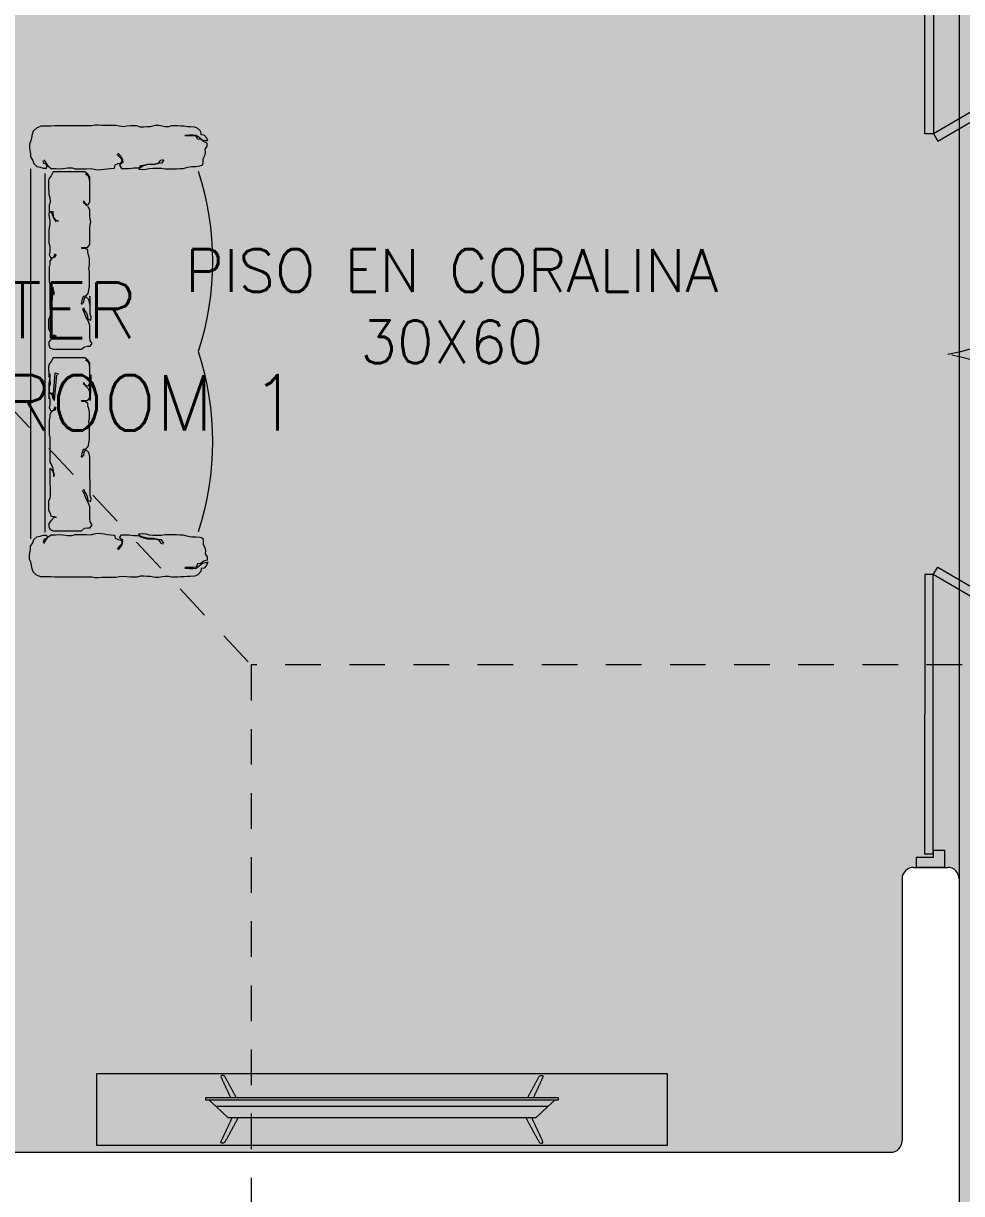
# Model space of a CAD drawing. Header units: metres. Extents: x 8 to 2416, y -346 to 476.
# Drawn here: x 226.279 to 229.571, y -179.358 to -175.251 of the extents above; entities that cross this region are included whole.
import ezdxf

# ---------------------------------------------------------------- set-up
doc = ezdxf.new("R2010")
doc.units = ezdxf.units.M
doc.linetypes.add('0', pattern=[0])
doc.linetypes.add('HIDDEN2', pattern=[0.1875, 0.125, -0.0625])
doc.layers.get('0').update_dxf_attribs({"color": 250, "linetype": '0', "lineweight": 20})
for name, color, linetype, lineweight in [('A-DOOR', 35, 'Continuous', 5), ('A-WALL', 250, 'Continuous', 20), ('baños', 140, 'Continuous', 0), ('MOBILIARIOS', 252, 'Continuous', 0), ('piso', 253, 'Continuous', 0), ('SE-3', 253, 'Continuous', 5), ('textos', 7, 'Continuous', 0)]:
    doc.layers.add(name, color=color, linetype=linetype, lineweight=lineweight)
doc.layers.add('Techos 1', color=7, linetype='HIDDEN2', lineweight=9, true_color=0x42391a)
doc.styles.get("Standard").update_dxf_attribs({"font": 'arial.ttf', "height": 0.1875})

# ---------------------------------------------------------------- blocks, each defined once
blk = doc.blocks.new('A$Ca3ef8f56')
at = {"layer": 'MOBILIARIOS'}
for p, q in [((0.003195403097095095, 0.1527033372694859), (0.003195403097322469, 1.451924246139242)), ((0.05319540309727699, 0.1693901862818166), (0.05319540309727699, 1.42835933106835))]:
    blk.add_line(p, q, dxfattribs=at)
for points in [[(0.6248771440950236, 1.532406710350187), (0.6212087240223241, 1.543400731105066), (0.6126485956714873, 1.554394632366893), (0.6016430946962714, 1.555616243334953), (0.6004202880052958, 1.56661014459678), (0.5906373529634834, 1.577604165351659), (0.5796318519882675, 1.582490370245068), (0.5637348834920317, 1.583711861720076), (0.5527291417594711, 1.583711861720076), (0.5417234000269104, 1.584933472688135), (0.5307178990516945, 1.584933472688135), (0.5197121573189065, 1.586154964163143), (0.49770091461113, 1.586154964163143), (0.4866954136359141, 1.583711861720076), (0.4756896719031261, 1.583711861720076), (0.4646841709279101, 1.584933472688135), (0.4536784291953495, 1.587376575138478), (0.4402270740808376, 1.587376575138478), (0.4231072988938536, 1.583711861720076), (0.4121015571612929, 1.583711861720076), (0.401096056186077, 1.582490370245068), (0.3888675077625408, 1.582490370245068), (0.3766389593390045, 1.586154964163143), (0.3534049099402523, 1.586154964163143), (0.3411766022740608, 1.584933472688135), (0.3301708605415001, 1.583711861720076), (0.3142738920452643, 1.584933472688135), (0.3032681503127037, 1.587376575138478), (0.2519085839941795, 1.587376575138478), (0.2409030830189636, 1.588598066613486), (0.2298973412864029, 1.588598066613486), (0.2176687928628667, 1.586154964163143), (0.08682414330627353, 1.586154964163143), (0.07459559488273726, 1.584933472688135), (0.03913299706067619, 1.584933472688135), (0.02445883525518866, 1.578825656826666), (0.01223052758922449, 1.567831755564839), (0.008561866759180248, 1.55683773480996), (0.00611625337745636, 1.544622222580074), (0.003670399238160371, 1.533628321318247), (1.979165688226203e-06, 1.522634300563368), (1.979165688226203e-06, 1.511640399301541), (0.001224785856436483, 1.500646378546662), (0.002447592547412114, 1.488430866316776), (0.002447592547412114, 1.477436965054949), (0.01100748014090414, 1.465221452825062), (0.01467614097094838, 1.454227432070184), (0.02568188270350902, 1.444455022283364), (0.03668738367872493, 1.442011919840297), (0.04769312541151294, 1.438347325914947), (0.05869862638672885, 1.438347325914947), (0.06114423976845274, 1.449341227176774), (0.05013873879323683, 1.454227432070184), (0.04769312541151294, 1.463999841857003)], [(0.4707984451396783, 1.46644294430007), (0.4622383167888415, 1.455449043038243), (0.4512328158136256, 1.454227432070184), (0.4341127998690695, 1.450562838144833), (0.4231072988938536, 1.450562838144833), (0.4108787504703173, 1.449341227176774), (0.3998732494951014, 1.445676633258699), (0.3876447010715651, 1.445676633258699), (0.3827532335507726, 1.434682612496545), (0.3949817819743089, 1.433461121021537), (0.4072103303978452, 1.434682612496545), (0.4194386380638093, 1.437125714946887), (0.4316671864873456, 1.438347325914947), (0.4634613642371619, 1.438347325914947), (0.4744668652123778, 1.43590422347188), (0.5160437372464344, 1.43590422347188), (0.5270492382216503, 1.437125714946887), (0.5380549799542109, 1.437125714946887), (0.555174755141195, 1.442011919840297), (0.5674033035647312, 1.444455022283364), (0.5845230787517153, 1.444455022283364), (0.5967516271752515, 1.445676633258699), (0.6077573689080396, 1.449341227176774), (0.6089801755987878, 1.460335247931653), (0.6089801755987878, 1.47132914919348), (0.6150944498105559, 1.482323169948359), (0.6175400631922798, 1.493317071210186), (0.6163172565015316, 1.504311091965064), (0.6224315307132997, 1.515304993226891), (0.6224315307132997, 1.52629901398177), (0.6114257889805117, 1.529963607899845), (0.6004202880052958, 1.538514526211657), (0.5894145462727352, 1.539736017686664), (0.5845230787517153, 1.550730038441543), (0.5735175777764994, 1.55195152991655), (0.544169254165979, 1.55195152991655)], [(0.544169254165979, 1.554394632366893), (0.5612890293529631, 1.555616243334953), (0.5722947710855237, 1.555616243334953), (0.5845230787517153, 1.554394632366893), (0.5955288204845033, 1.545843833548133), (0.6065345622170639, 1.537292915243597), (0.6175400631922798, 1.534849812793254), (0.6212087240223241, 1.534849812793254)], [(0.05013873879323683, 1.467664555268129), (0.05625301300500496, 1.45667053451325), (0.06359009390752135, 1.445676633258699), (0.07581864233105762, 1.437125714946887), (0.09049280413631777, 1.437125714946887), (0.1063897726325536, 1.43590422347188), (0.1173952736077695, 1.437125714946887), (0.13329248286135, 1.439568817389954), (0.1491894513573584, 1.439568817389954), (0.1601949523325743, 1.43590422347188), (0.1981034042941587, 1.43590422347188), (0.2152231794811428, 1.437125714946887), (0.2262286804563587, 1.434682612496545), (0.238457228879895, 1.432239510053478), (0.2506857773034312, 1.433461121021537), (0.2616912782786471, 1.434682612496545), (0.2726970200112078, 1.43590422347188), (0.2837025209864237, 1.437125714946887), (0.2971538761009356, 1.438347325914947), (0.2995997302400042, 1.449341227176774), (0.3106052312152201, 1.454227432070184), (0.3216109729480081, 1.45667053451325), (0.324056586329732, 1.467664555268129), (0.3142738920452643, 1.478658456529956), (0.306936811142748, 1.488430866316776)], [(0.3106052312152201, 1.490873968759843), (0.3203881662570325, 1.479880067505292), (0.3252793930204803, 1.468886046743137), (0.3265021997114559, 1.457892145488586), (0.31549669873624, 1.448119735701766), (0.3228337796387564, 1.437125714946887), (0.3497364898675528, 1.437125714946887), (0.3656334583637886, 1.439568817389954), (0.3778620067873248, 1.439568817389954), (0.3888675077625408, 1.44079042836529), (0.3998732494951014, 1.448119735701766), (0.4133246046093859, 1.451784329619841), (0.4402270740808376, 1.451784329619841), (0.4524556225043739, 1.455449043038243), (0.4597927034071176, 1.46644294430007), (0.4695753976913579, 1.468886046743137)], [(0.09463840531969936, 1.37715253886563), (0.08440164263237193, 1.37715253886563), (0.07587112743811986, 1.387378437219013), (0.06734061224386778, 1.397604216072068), (0.06734061224386778, 1.407830114425451), (0.0707528664731285, 1.418055893285782), (0.08098962916045593, 1.42316878271231), (0.1821729610828129, 1.42316878271231), (0.1924097237703677, 1.414647260498896), (0.2026462457003504, 1.412943003851979), (0.2128830083876778, 1.412943003851979), (0.2197075168459719, 1.402717224998923), (0.2128830083876778, 1.392491326645541), (0.2111770016517198, 1.38056117164524), (0.2111770016517198, 1.339657817225088), (0.2077647474226865, 1.329432038364757), (0.2026462457003504, 1.319206140011374), (0.197527984735359, 1.308980361158319), (0.1941157305060983, 1.298754582297988), (0.188997469541107, 1.288528683944605), (0.1855852153120736, 1.281711418378109)], [(0.08440164263237193, 1.233990917884512), (0.08440164263237193, 1.223765019531129), (0.08098962916045593, 1.213539240670798), (0.0707528664731285, 1.205017718457384), (0.0707528664731285, 1.257851227877836), (0.0724588732090865, 1.271485639517778), (0.0724588732090865, 1.298754582297988), (0.0707528664731285, 1.308980361158319), (0.06563460550813716, 1.319206140011374), (0.06563460550813716, 1.351587972225389), (0.0724588732090865, 1.361813870578771), (0.07416512070216186, 1.372039649431827), (0.08440164263237193, 1.373744025571796), (0.08952014435470801, 1.373744025571796)], [(0.188997469541107, 1.276598528951581), (0.1924097237703677, 1.286824427304964), (0.1992342322284344, 1.297050206158019), (0.2026462457003504, 1.307276104511402), (0.2043524931936531, 1.317501883371733), (0.2145892558809805, 1.320910516158619), (0.2162952626169385, 1.310684617805236), (0.2128830083876778, 1.300458838944905), (0.2128830083876778, 1.247625329524453), (0.2111770016517198, 1.237399550671398), (0.2111770016517198, 1.167522996824118), (0.2094707541586445, 1.157297098470735), (0.2060584999293837, 1.147071319610404), (0.195821977999401, 1.13854979739699), (0.190703476277065, 1.148775576257322), (0.188997469541107, 1.159001474610704), (0.1821729610828129, 1.165818740177201)], [(0.09293239858374136, 0.9902751674962929), (0.08781389686140528, 1.000501065849676), (0.07757737493142258, 1.003909698636562), (0.0707528664731285, 1.014135477489617), (0.0707528664731285, 1.024361256349948), (0.06904661897982578, 1.034587154703331), (0.06904661897982578, 1.085716287983814), (0.0707528664731285, 1.095942186337197), (0.0707528664731285, 1.182861784604029), (0.07757737493142258, 1.194791820104001), (0.08098962916045593, 1.205017718457384), (0.08269563589641393, 1.215243497317715), (0.08610789012544728, 1.227173652318015), (0.08610789012544728, 1.228878028457984)], [(0.1821729610828129, 1.164114364037232), (0.1855852153120736, 1.147071319610404), (0.188997469541107, 1.136845540757349), (0.1992342322284344, 1.13514116461738), (0.2060584999293837, 1.124915385757049), (0.2077647474226865, 1.114689487403666), (0.2094707541586445, 1.102759332410642), (0.2094707541586445, 1.049925942483242), (0.2077647474226865, 1.039700044129859), (0.2094707541586445, 1.029474265276804), (0.2094707541586445, 1.005613955276203), (0.2077647474226865, 0.9953880569228204), (0.2043524931936531, 0.9851622780697653), (0.2043524931936531, 0.9749364992094343), (0.1941157305060983, 0.9698234902898548), (0.1838789678187709, 0.9698234902898548), (0.1821729610828129, 0.9664148575029685), (0.2026462457003504, 0.9664148575029685), (0.2111770016517198, 0.9561890786426375), (0.2111770016517198, 0.8965384231560165), (0.2128830083876778, 0.8863125248026336), (0.2145892558809805, 0.8760867459423025), (0.2128830083876778, 0.9658608475874644), (0.2111770016517198, 0.9556350687344093), (0.2111770016517198, 0.9351833915206953), (0.2060584999293837, 0.9249574931673124), (0.195821977999401, 0.9147317143142573), (0.1872912220478042, 0.9079144487404847)], [(0.09463840531969936, 0.8760867459423025), (0.08610789012544728, 0.9658608475874644), (0.08098962916045593, 0.9556350687344093), (0.07928338166715321, 0.9454091703810263), (0.06904661897982578, 0.9402962809544988), (0.06734061224386778, 0.9505221793078817), (0.06904661897982578, 0.9607479581609368), (0.0707528664731285, 0.8726781131626922), (0.0707528664731285, 0.8829038920157473), (0.06904661897982578, 0.8965384231560165), (0.06734061224386778, 0.9084685781490407), (0.06734061224386778, 0.9493718130761408), (0.0707528664731285, 0.961301968076441), (0.0707528664731285, 0.981753645282879), (0.06904661897982578, 0.991979543636262), (0.07416512070216186, 1.002205322496593), (0.08440164263237193, 1.000501065849676), (0.08781389686140528, 0.9902751674962929), (0.08952014435470801, 0.9868665347166825)], [(0.2111770016517198, 0.8448551604669774), (0.2111770016517198, 0.8346293816066463), (0.2043524931936531, 0.8244034832532634), (0.1941157305060983, 0.8158819610471255), (0.08269563589641393, 0.8158819610471255), (0.07587112743811986, 0.8295163726870669), (0.06734061224386778, 0.8397422710404499), (0.06563460550813716, 0.8499680498935049), (0.06563460550813716, 0.8601939482468879), (0.06734061224386778, 0.8704197271072189), (0.06734061224386778, 0.8806456254606019), (0.0707528664731285, 0.890871404313657), (0.0724588732090865, 0.9079144487404847), (0.06904661897982578, 0.9181403470938676), (0.06904661897982578, 0.9385920243075816), (0.08098962916045593, 0.9402962809544988), (0.08269563589641393, 0.9590437015140196), (0.08952014435470801, 0.8692694803758059), (0.09975690704203544, 0.8709737370154471), (0.09805065954873271, 0.8743823698023334)], [(0.1872912220478042, 0.9028015593139571), (0.195821977999401, 0.9130274576673401), (0.2060584999293837, 0.9147317143142573), (0.2111770016517198, 0.9045058159608743), (0.2111770016517198, 0.851672426033474), (0.2094707541586445, 0.8414465276800911), (0.2060584999293837, 0.831220748827036), (0.195821977999401, 0.8244034832532634)], [(0.09463840531969936, 0.7399965342920041), (0.08440164263237193, 0.7399965342920041), (0.07587112743811986, 0.750222432645387), (0.06734061224386778, 0.7604482115057181), (0.06734061224386778, 0.770674109859101), (0.0707528664731285, 0.7808998887194321), (0.08098962916045593, 0.7860127781459596), (0.1821729610828129, 0.7860127781459596), (0.1924097237703677, 0.7774912559325458), (0.2026462457003504, 0.7757869992856286), (0.2128830083876778, 0.7757869992856286), (0.2197075168459719, 0.7655612204325735), (0.2128830083876778, 0.7553353220791905), (0.2111770016517198, 0.7434051670788904), (0.2111770016517198, 0.7025018126587383), (0.2077647474226865, 0.6922760337984073), (0.2026462457003504, 0.6820501354450244), (0.197527984735359, 0.6718243565919693), (0.1941157305060983, 0.6615985777316382), (0.188997469541107, 0.6513726793782553), (0.1855852153120736, 0.6445554138117586)], [(0.08440164263237193, 0.5968349133181619), (0.08440164263237193, 0.5866090149647789), (0.08098962916045593, 0.5763832361044479), (0.0707528664731285, 0.567861713891034), (0.0707528664731285, 0.6206952233114862), (0.0724588732090865, 0.6343296349514276), (0.0724588732090865, 0.6615985777316382), (0.0707528664731285, 0.6718243565919693), (0.06563460550813716, 0.6820501354450244), (0.06563460550813716, 0.7144319676590385), (0.0724588732090865, 0.7246578660124214), (0.07416512070216186, 0.7348836448654765), (0.08440164263237193, 0.7365880210054456), (0.08952014435470801, 0.7365880210054456)], [(0.09293239858374136, 0.4531191629284876), (0.08781389686140528, 0.4633450612818706), (0.07757737493142258, 0.4667536940687569), (0.0707528664731285, 0.4769794729290879), (0.0707528664731285, 0.487205251782143), (0.06904661897982578, 0.497431150135526), (0.06904661897982578, 0.548560283416009), (0.0707528664731285, 0.558786181769392), (0.0707528664731285, 0.6457057800362236), (0.07757737493142258, 0.6576358155434718), (0.08098962916045593, 0.567861713891034), (0.08269563589641393, 0.5780874927513651), (0.08610789012544728, 0.5900176477516652), (0.08610789012544728, 0.5917220238916343)], [(0.188997469541107, 0.6394425243852311), (0.1924097237703677, 0.649668422738614), (0.1992342322284344, 0.6598942015916691), (0.2026462457003504, 0.6701200999450521), (0.2043524931936531, 0.6803458788053831), (0.2145892558809805, 0.6837545115849935), (0.2162952626169385, 0.6735286132316105), (0.2128830083876778, 0.6633028343785554), (0.2128830083876778, 0.6104693249581032), (0.2111770016517198, 0.6002435461050482), (0.2111770016517198, 0.6303669922563131), (0.2094707541586445, 0.6201410939029302), (0.2060584999293837, 0.6099153150498751), (0.195821977999401, 0.6013937928364612), (0.190703476277065, 0.6116195716895163), (0.188997469541107, 0.6218454700428993), (0.1821729610828129, 0.6286627356166719)], [(0.1821729610828129, 0.6269583594694268), (0.1855852153120736, 0.6099153150498751), (0.188997469541107, 0.599689536189544), (0.1992342322284344, 0.5979851600495749), (0.2060584999293837, 0.5877593811892439), (0.2077647474226865, 0.5775334828358609), (0.2094707541586445, 0.5656033278428367), (0.2094707541586445, 0.5127699379154365), (0.2077647474226865, 0.5025440395620535), (0.2094707541586445, 0.4923182607089984), (0.2094707541586445, 0.4684579507156741), (0.2077647474226865, 0.4582320523622911), (0.2043524931936531, 0.4480062735019601), (0.2043524931936531, 0.437780494648905), (0.1941157305060983, 0.4326674857220496), (0.1838789678187709, 0.4326674857220496), (0.1821729610828129, 0.4292588529351633), (0.2026462457003504, 0.4292588529351633), (0.2111770016517198, 0.4190330740821082), (0.2111770016517198, 0.3593824185882113), (0.2128830083876778, 0.3491565202348283), (0.2145892558809805, 0.3389307413744973), (0.2128830083876778, 0.3287048430211144), (0.2111770016517198, 0.3184790641680593), (0.2111770016517198, 0.2980273869543453), (0.2060584999293837, 0.2878014886009623), (0.195821977999401, 0.2775757097479072), (0.1872912220478042, 0.2707584441741346)], [(0.09463840531969936, 0.3389307413744973), (0.08610789012544728, 0.3287048430211144), (0.08098962916045593, 0.3184790641680593), (0.07928338166715321, 0.3082531658146763), (0.06904661897982578, 0.3031402763808728), (0.06734061224386778, 0.3133661747415317), (0.06904661897982578, 0.3235919535945868), (0.0707528664731285, 0.335522108594887), (0.0707528664731285, 0.345747887447942), (0.06904661897982578, 0.3593824185882113), (0.06734061224386778, 0.3713125735885114), (0.06734061224386778, 0.4122158085083356), (0.0707528664731285, 0.4241459635086358), (0.0707528664731285, 0.4445976407150738), (0.06904661897982578, 0.4548235390684567), (0.07416512070216186, 0.4650493179287878), (0.08440164263237193, 0.4633450612818706), (0.08781389686140528, 0.4531191629284876), (0.08952014435470801, 0.4497105301488773)], [(0.2111770016517198, 0.1925851407140726), (0.2111770016517198, 0.1823593618537416), (0.2043524931936531, 0.1721334635003586), (0.1941157305060983, 0.1636119412869448), (0.08269563589641393, 0.1636119412869448), (0.07587112743811986, 0.1772463529341621), (0.06734061224386778, 0.1874722512875451), (0.06563460550813716, 0.1976980301406002), (0.06563460550813716, 0.2230379436805379), (0.06734061224386778, 0.2332637225408689), (0.06734061224386778, 0.2434896208942519), (0.0707528664731285, 0.2537153997473069), (0.0724588732090865, 0.2707584441741346), (0.06904661897982578, 0.2809843425275176), (0.06904661897982578, 0.3014360197412316), (0.08098962916045593, 0.3031402763808728), (0.08269563589641393, 0.3218876969476696), (0.08952014435470801, 0.3321134758080007), (0.09975690704203544, 0.3338177324549179), (0.09805065954873271, 0.3372263652345282)], [(0.1872912220478042, 0.2656455547476071), (0.195821977999401, 0.27587145310099), (0.2060584999293837, 0.2775757097479072), (0.2111770016517198, 0.2673498113945243), (0.2111770016517198, 0.1994024062805693), (0.2094707541586445, 0.1891765079271863), (0.2060584999293837, 0.1789507290741312), (0.195821977999401, 0.1721334635003586)], [(0.6248771440950236, 0.05619262828258798), (0.6212087240223241, 0.0451986075277091), (0.6126485956714873, 0.03420470626588212), (0.6016430946962714, 0.03298309529782273), (0.6004202880052958, 0.02198919403599575), (0.5906373529634834, 0.01099517328111688), (0.5796318519882675, 0.006108968387707137), (0.5637348834920317, 0.00488747691269964), (0.5527291417594711, 0.00488747691269964), (0.5417234000269104, 0.003665865944640245), (0.5307178990516945, 0.003665865944640245), (0.5197121573189065, 0.002444374469632749), (0.49770091461113, 0.002444374469632749), (0.4866954136359141, 0.00488747691269964), (0.4756896719031261, 0.00488747691269964), (0.4646841709279101, 0.003665865944640245), (0.4536784291953495, 0.001222763494297396), (0.4402270740808376, 0.001222763494297396), (0.4231072988938536, 0.00488747691269964), (0.4121015571612929, 0.00488747691269964), (0.401096056186077, 0.006108968387707137), (0.3888675077625408, 0.006108968387707137), (0.3766389593390045, 0.002444374469632749), (0.3534049099402523, 0.002444374469632749), (0.3411766022740608, 0.003665865944640245), (0.3301708605415001, 0.00488747691269964), (0.3142738920452643, 0.003665865944640245), (0.3032681503127037, 0.001222763494297396), (0.2519085839941795, 0.001222763494297396), (0.2409030830189636, 1.272019289899617e-06), (0.2298973412864029, 1.272019289899617e-06), (0.2176687928628667, 0.002444374469632749), (0.08682414330627353, 0.002444374469632749), (0.07459559488273726, 0.003665865944640245), (0.03913299706067619, 0.003665865944640245), (0.02445883525518866, 0.00977368180610938), (0.01223052758922449, 0.02076758306793636), (0.008561866759180248, 0.03176160382281523), (0.00611625337745636, 0.0439771160527016), (0.003670399238160371, 0.05497101731452858), (1.979165688226203e-06, 0.06596503806940746), (1.979165688226203e-06, 0.07695893933123443), (0.001224785856436483, 0.08795296008611331), (0.002447592547412114, 0.1001684723159997), (0.002447592547412114, 0.1111623735778267), (0.01100748014090414, 0.123377885807713), (0.01467614097094838, 0.1343719065625919), (0.02568188270350902, 0.1441443163494114), (0.03668738367872493, 0.1465874187924783), (0.04769312541151294, 0.1502520127178286), (0.05869862638672885, 0.1502520127178286), (0.06114423976845274, 0.1392581114560016), (0.05013873879323683, 0.1343719065625919), (0.04769312541151294, 0.1245994967757724)], [(0.05013873879323683, 0.1209347833646461), (0.05625301300500496, 0.131928804119525), (0.06359009390752135, 0.142922705374076), (0.07581864233105762, 0.151473623685888), (0.09049280413631777, 0.151473623685888), (0.1063897726325536, 0.1526951151608955), (0.1173952736077695, 0.151473623685888), (0.13329248286135, 0.1490305212428211), (0.1491894513573584, 0.1490305212428211), (0.1601949523325743, 0.1526951151608955), (0.1981034042941587, 0.1526951151608955), (0.2152231794811428, 0.151473623685888), (0.2262286804563587, 0.1539167261362309), (0.238457228879895, 0.1563598285792978), (0.2506857773034312, 0.1551382176112384), (0.2616912782786471, 0.1539167261362309), (0.2726970200112078, 0.1526951151608955), (0.2837025209864237, 0.151473623685888), (0.2971538761009356, 0.1502520127178286), (0.2995997302400042, 0.1392581114560016), (0.3106052312152201, 0.1343719065625919), (0.3216109729480081, 0.131928804119525), (0.324056586329732, 0.1209347833646461), (0.3142738920452643, 0.1099408821028192), (0.306936811142748, 0.1001684723159997)], [(0.3106052312152201, 0.09772536987293279), (0.3203881662570325, 0.1087192711274838), (0.3252793930204803, 0.1197132918896386), (0.3265021997114559, 0.1307071931441897), (0.31549669873624, 0.1404796029310091), (0.3228337796387564, 0.151473623685888), (0.3497364898675528, 0.151473623685888), (0.3656334583637886, 0.1490305212428211), (0.3778620067873248, 0.1490305212428211), (0.3888675077625408, 0.1478089102674858), (0.3998732494951014, 0.1404796029310091), (0.4133246046093859, 0.1368150090129348), (0.4402270740808376, 0.1368150090129348), (0.4524556225043739, 0.1331502955945325), (0.4597927034071176, 0.1221563943327055), (0.4695753976913579, 0.1197132918896386)], [(0.4707984451396783, 0.1221563943327055), (0.4622383167888415, 0.1331502955945325), (0.4512328158136256, 0.1343719065625919), (0.4341127998690695, 0.1380365004879422), (0.4231072988938536, 0.1380365004879422), (0.4108787504703173, 0.1392581114560016), (0.3998732494951014, 0.142922705374076), (0.3876447010715651, 0.142922705374076), (0.3827532335507726, 0.1539167261362309), (0.3949817819743089, 0.1551382176112384), (0.4072103303978452, 0.1539167261362309), (0.4194386380638093, 0.151473623685888), (0.4316671864873456, 0.1502520127178286), (0.4634613642371619, 0.1502520127178286), (0.4744668652123778, 0.1526951151608955), (0.5160437372464344, 0.1526951151608955), (0.5270492382216503, 0.151473623685888), (0.5380549799542109, 0.151473623685888), (0.555174755141195, 0.1465874187924783), (0.5674033035647312, 0.1441443163494114), (0.5845230787517153, 0.1441443163494114), (0.5967516271752515, 0.142922705374076), (0.6077573689080396, 0.1392581114560016), (0.6089801755987878, 0.1282640907011228), (0.6089801755987878, 0.1172701894392958), (0.6150944498105559, 0.1062761686844169), (0.6175400631922798, 0.09528226742258994), (0.6163172565015316, 0.08428824666771106), (0.6224315307132997, 0.07329434540588409), (0.6224315307132997, 0.06230032465100521), (0.6114257889805117, 0.05863573073293082), (0.6004202880052958, 0.05008481242111884), (0.5894145462727352, 0.04886332094611134), (0.5845230787517153, 0.03786930019123247), (0.5735175777764994, 0.03664780871622497), (0.544169254165979, 0.03664780871622497)], [(0.544169254165979, 0.03420470626588212), (0.5612890293529631, 0.03298309529782273), (0.5722947710855237, 0.03298309529782273), (0.5845230787517153, 0.03420470626588212), (0.5955288204845033, 0.04275550508464221), (0.6065345622170639, 0.05130642338917824), (0.6175400631922798, 0.05374952583952108), (0.6212087240223241, 0.05374952583952108)]]:
    blk.add_lwpolyline(points, dxfattribs=at)
for centre in [(-0.3845845623553146, 1.110699940625636), (-0.3845845623553146, 0.4778993980071391)]:
    blk.add_arc(centre, 1.026091316848396, 342.0398837505684, 17.96011624943164, dxfattribs=at)
blk = doc.blocks.new('A$C58f5b6b7')
at = {"layer": 'MOBILIARIOS'}
for points in [[(1.069470840775466e-07, 0.2525811234954745), (2.000000106947084, 0.2525811234954745), (2.000000106947084, 0), (1.069470840775466e-07, 0)], [(0.3820001069470891, 0.1596185134729211), (0.3820001069470891, 0.1691435134729176), (1.618000106947079, 0.1691435134729176), (1.618000106947079, 0.1596185134729211)]]:
    blk.add_lwpolyline(points, close=True, dxfattribs=at)
for points in [[(1.605932393574449, 0.159519432846011), (1.582282151334311, 0.1371998092812277), (1.000000106947084, 0.1371998092812277), (0.4177180625598567, 0.1371998092812277), (0.3940678203197194, 0.159519432846011)], [(1.582282151334311, 0.1371998092812277), (1.539962872616115, 0.09726151347291534), (0.4600373412780527, 0.09726151347290113), (0.4177180625598567, 0.1371998092812277)]]:
    blk.add_lwpolyline(points, dxfattribs=at)
for points, degree in [([(0.4511645361125147, 0.2382135501685951, -0.004703474324619776), (0.446902711392795, 0.2460982481493375, -0.004703474324619776), (0.4415006584346202, 0.2460982481493375, -0.004703474324619776), (0.4324817371493168, 0.2460982481493375, -0.004703474324619776), (0.4368044720420698, 0.2370140929480868, -0.004703474324619776)], 3), ([(0.4368044720420698, 0.2370140929480868, -0.004703474324619776), (0.452572019644947, 0.2030788032105022, -0.004703474324619776), (0.4683395672478241, 0.1691435134729176, -0.004703474324619776)], 2), ([(0.4884981539053115, 0.1691435134729176, -0.004703474324619776), (0.4698313450089131, 0.2036785318207563, -0.004703474324619776), (0.4511645361125147, 0.2382135501685951, -0.004703474324619776)], 2), ([(1.511502059988857, 0.1691435134729176, -0.004703474324619776), (1.530168868885255, 0.2036785318207563, -0.004703474324619776), (1.548835677781653, 0.2382135501685951, -0.004703474324619776)], 2), ([(1.563195741852098, 0.2370140929480868, -0.004703474324619776), (1.547428194249221, 0.2030788032105022, -0.004703474324619776), (1.531660646646344, 0.1691435134729176, -0.004703474324619776)], 2), ([(1.548835677781653, 0.2382135501685951, -0.004703474324619776), (1.553097502501373, 0.2460982481493375, -0.004703474324619776), (1.558499555459548, 0.2460982481493375, -0.004703474324619776), (1.567518476744851, 0.2460982481493375, -0.004703474324619776), (1.563195741852098, 0.2370140929480868, -0.004703474324619776)], 3), ([(0.4368044720420698, 0.0171824033505743, -0.004703474324619776), (0.4554082793266616, 0.05722195841174482, -0.004703474324619776), (0.4740120866112534, 0.09726151347290113, -0.004703474324619776)], 2), ([(0.4950970879554575, 0.09726151347290113, -0.004703474324619776), (0.4731308120339577, 0.05662222980149068, -0.004703474324619776), (0.4511645361125147, 0.01598294613006601, -0.004703474324619776)], 2), ([(1.504903125938711, 0.09726151347291534), (1.52686940186021, 0.05662222980149068), (1.548835677781653, 0.01598294613006601)], 2), ([(1.563195741852098, 0.0171824033505743), (1.544591934567507, 0.05722195841174482), (1.525988127282915, 0.09726151347291534)], 2)]:
    blk.add_open_spline(points, degree=degree, dxfattribs=at)
for points in [[(0.4511645361125147, 0.01598294613006601, -0.004703474324619776), (0.446902711392795, 0.008098248149337905, -0.004703474324619776), (0.4415006577906411, 0.008098248149337905, -0.004703474324619776), (0.432481734999044, 0.008098248149337905, -0.004703474324619776), (0.4368044720420698, 0.0171824033505743, -0.004703474324619776)], [(1.548835677781653, 0.01598294613006601), (1.553097502501373, 0.008098248149337905), (1.558499556103527, 0.008098248149337905), (1.567518478895124, 0.008098248149337905), (1.563195741852098, 0.0171824033505743)]]:
    blk.add_open_spline(points, degree=3, knots=[-0.08544200803406514, -0.08544200803406514, -0.08544200803406514, -0.08544200803406514, -0.04272100910977372, 0, 0, 0, 0], dxfattribs=at)
blk = doc.blocks.new('A$C2f9b60d5')
at = {"layer": 'A-DOOR'}
for p, q in [((1.633476927054289e-05, 0.1005227153823967), (1.4210854715202e-14, 0.000522715274215102)), ((1.633476927054289e-05, 0.1005227153823967), (0.06001633402468087, 0.1005129145209622)), ((0.06000980011680213, 0.0605129136681839), (0.0600163340244535, 0.1005129131717837)), ((3.540009737625837, 0.06000980278508194), (3.540016271533489, 0.1000098022886817)), ((3.600016270789126, 0.1000000027764258), (3.540016271533716, 0.1000098036378603)), ((3.600016270789126, 0.1000000027764258), (3.600016270789126, 0)), ((0.03500980054343472, 0.06051699736043048), (0.03499999968198608, 0.00051699810502015)), ((0.06000980011680213, 0.0605129136681839), (0.03500980054343472, 0.06051699736043048)), ((3.540009737625837, 0.06000980278508194), (3.565009737199205, 0.06000571909283536)), ((3.565009737199205, 0.06000571909283536), (3.564999936337756, 5.719837425033347e-06)), ((0.03499999968198608, 0.00051699810502015), (0, 0.0005227152742079966)), ((3.564999936337756, 5.719837425033347e-06), (3.599999936019799, 2.668237186753686e-09))]:
    blk.add_line(p, q, dxfattribs=at)
for points in [[(0.6314092330019889, 0.7340958971768075), (1.024707454436111, 0.06038800207075923), (1.050863378287204, 0.07565734714647476), (0.6575651568530816, 0.7493652422525443)], [(2.965838793269256, 0.7337145734945238), (2.572320495568988, 0.06013520305140219), (2.546169561538136, 0.07541309233165805), (2.939687859238404, 0.7489924627748081)], [(0.04460117791131779, 0.0605154306310709), (1.024707454436111, 0.06038800207075923), (1.02470250717073, 0.03010128506361553), (0.04459623064587959, 0.03022871362392721)], [(3.552426772093781, 0.06000777449115446), (2.572320495568988, 0.06013520305140219), (2.572315548303663, 0.02984848604425849), (3.552421824828457, 0.02972105748401077)]]:
    blk.add_lwpolyline(points, close=True, dxfattribs=at)
at = {"layer": 'A-DOOR', "linetype": 'HIDDEN2'}
for centre, start, end in [((0.9599614829443794, -0.04884636815482679), 10.76134296711832, 110.7488073156987), ((2.637030777241819, -0.04912031355443247), 69.23247441770859, 169.2199387662857)]:
    blk.add_arc(centre, 0.8535720901146175, start, end, dxfattribs=at)
blk = doc.blocks.new('PL BASE 2N NASAS 09')
at = {"layer": 'A-WALL'}
for p, q in [((179.4375462980297, -10.01174274412242), (179.5575462980347, -10.01174274412242)), ((179.3975462980297, -10.05174274412241), (179.3975462980296, -10.97172817270024)), ((179.5975462980347, -10.0517427441313), (179.5975462976081, -11.97175584109599)), ((174.1875462980295, -11.01172817270027), (179.3575462980296, -11.01172817270023))]:
    blk.add_line(p, q, dxfattribs=at)
for centre, start, end in [((179.4375462980297, -10.05174274412241), 90, 179.9999999999925), ((179.5575462980347, -10.05174274412241), 359.9999999872697, 90), ((179.3575462980296, -10.97172817270023), 270.0000000000004, 359.9999999999927)]:
    blk.add_arc(centre, 0.04, start, end, dxfattribs=at)
at = {"layer": 'piso'}
blk.add_line((179.5975462980094, -6.371742744122395), (179.5975462980347, -10.05174274416827), dxfattribs=at)
at = {"layer": 'Techos 1'}
blk.add_line((176.09754629803, -8.211728172737027), (177.1135463058211, -9.300908582120115), dxfattribs=at)
blk.add_lwpolyline([(180.5083658886492, -9.300908582120115), (177.1135463058211, -9.300908582120115), (177.1135463058212, -21.12254776335566), (180.5083658886493, -21.12254776335566)], close=True, dxfattribs=at)
at = {"color": 1, "rotation": 270}
blk.add_blockref('A$C2f9b60d5', (179.4470235827015, -6.41173457673775), dxfattribs=at)
at = {"layer": 'baños', "linetype": 'Continuous', "flags": 8}
for tag, p in [('MODELNUMBER', (167.1329024166141, -5.630616461235325, 2.857834639711941e-07)), ('TRADENAME', (167.1329024166694, -5.630658418648187, 2.857834639711941e-07)), ('MATERIAL', (167.132902416781, -5.630742991131916, 2.857834639711941e-07)), ('PRODUCT', (167.1329024167253, -5.630700704890165, 2.857834639711941e-07)), ('MODELNUMBER', (168.3076463902173, -5.630616461235325, 2.857834639711941e-07)), ('TRADENAME', (168.3076463902726, -5.630658418648187, 2.857834639711941e-07)), ('MATERIAL', (168.3076463903842, -5.630742991131916, 2.857834639711941e-07)), ('PRODUCT', (168.3076463903285, -5.630700704890165, 2.857834639711941e-07))]:
    blk.add_attdef(tag, p, '', height=2.537174511142602e-05, rotation=180.0000755047861, dxfattribs=at)
at = {"layer": 'textos', "insert": (175.727214818276, -8.478430738664969), "char_height": 0.195, "width": 1.854973450762418, "attachment_point": 7}
blk.add_mtext('{\\Fromans|c0;MASTER BEDROOM 1}', dxfattribs=at)
blk = doc.blocks.new('PL MUEBLES 2N NASAS 09')
blk.add_blockref('PL BASE 2N NASAS 09', (49.91427858474094, 62.7170073077223))
at = {"layer": 'MOBILIARIOS', "xscale": -1, "rotation": 180}
blk.add_blockref('A$Ca3ef8f56', (226.2509721575108, 55.31037917470523), dxfattribs=at)
at = {"layer": 'MOBILIARIOS'}
blk.add_blockref('A$C58f5b6b7', (226.487105895031, 51.72896370668845, 0.004703474324619776), dxfattribs=at)

msp = doc.modelspace()

# ---------------------------------------------------------------- hatches: boundary and pattern name
at = {"layer": 'SE-3', "true_color": 0xffc78f, "transparency": 33554483}
h = msp.add_hatch(color=31, dxfattribs=at)
h.dxf.hatch_style = 1
edge = h.paths.add_edge_path()
edge.add_line((234.1118248828085, -173.8632238283949), (234.0618248827708, -173.8632238283949))
edge.add_arc((234.0618248827708, -173.7632238283949), 0.1000000000000227, 180, 270, ccw=False)
edge.add_line((233.9618248827707, -173.7632238283949), (233.9618248827707, -173.6382238284322))
edge.add_line((233.9618248827707, -173.6382238284322), (229.5618248827708, -173.6382238284322))
edge.add_line((229.5618248827708, -173.6382238284322), (229.5618248827708, -174.5732383998171))
edge.add_line((229.5618248827708, -174.5732383998171), (229.5618248827721, -175.5853187066374))
edge.add_line((229.5618248827721, -175.5853187066374), (230.1453980646193, -175.2446394654345))
edge.add_line((230.1453980646193, -175.2446394654345), (230.1606674096949, -175.2707953892855))
edge.add_arc((229.3624557992876, -175.5731917153769), 0.8535720901145886, -76.4926385602086, 20.748807315706927, ccw=False)
edge.add_line((229.561824882763, -176.4031539323342), (229.5618248827631, -176.4203646462384))
edge.add_arc((229.362181853888, -177.2502610096743), 0.8535720901145907, -17.181386444612883, 76.47372620795852, ccw=False)
edge.add_line((230.1776627583398, -177.5024042378149), (230.4726444733901, -177.5024042378149))
edge.add_line((230.4726444733901, -177.5024042378149), (234.1118248828085, -173.8632238283949))
edge = h.paths.add_edge_path()
edge.add_line((230.1453986187543, -175.2446404146509), (229.5465560918169, -175.5942336173942))
edge.add_line((229.5465560918169, -175.5942336173942), (229.561824882763, -176.4031539323342))
edge.add_arc((229.3666580736794, -175.5786057960074), 0.8473309344571432, 283.3165756940752, 383.212228695693)
edge = h.paths.add_edge_path()
edge.add_line((229.5618248827631, -176.4203646462384), (229.5618248827682, -177.1596091516274))
edge.add_line((229.5618248827682, -177.1596091516274), (230.0438102440501, -177.502405510525))
edge.add_line((230.0438102440501, -177.502405510525), (230.1776627583398, -177.5024042378149))
edge.add_arc((229.362181853888, -177.2502610096743), 0.8535720901146279, 342.8186135553871, 436.4737262079585)
edge = h.paths.add_edge_path()
edge.add_line((230.4726444733902, -177.5024042378149), (230.1776627583398, -177.5024042378149))
edge.add_arc((229.3621818538882, -177.2502610096743), 0.8535720901144566, 339.2324744177048, 342.8186135553855, ccw=False)
edge.add_line((230.1602946302173, -177.5529180916708), (230.145016740937, -177.5790690257018))
edge.add_line((230.145016740937, -177.5790690257018), (230.0137907728898, -177.5024042378149))
edge.add_line((230.0137907728898, -177.5024042378149), (229.5618248827705, -177.5024042378149))
edge.add_line((229.5618248827705, -177.5024042378149), (229.5618248827757, -178.253238399863))
edge.add_line((229.5618248827757, -178.253238399863), (229.5618248823491, -180.1732514967907))
edge.add_line((229.5618248823491, -180.1732514967907), (229.5618248757619, -186.6531737922004))
edge.add_line((229.5618248757619, -186.6531737922004), (229.5618248828334, -188.5732092568259))
edge.add_line((229.5618248828334, -188.5732092568259), (229.5618248828166, -189.3240434190504))
edge.add_line((229.5618248828166, -189.3240434190504), (230.0143273571776, -189.3240434190504))
edge.add_line((230.0143273571776, -189.3240434190504), (230.1455394548771, -189.2473867344931))
edge.add_line((230.1455394548771, -189.2473867344931), (230.107615943455, -189.9929601717419))
edge.add_arc((229.9428121150796, -189.6373936860227), 0.3919028293006768, 53.08821326406428, 294.8675586777856, ccw=False)
edge.add_line((230.1781829667207, -189.3240434190504), (230.4726444733902, -189.3240434190504))
edge.add_line((230.4726444733902, -189.3240434190504), (230.4726444733902, -177.5024042378149))
h.paths.add_polyline_path([(229.5618248827682, -177.1596091516274), (229.5618248827687, -177.2383568879353), (230.0137907728898, -177.5024042378149), (230.0438102440501, -177.502405510525)], flags=17)
h.paths.add_polyline_path([(229.5618248827687, -177.2383568879353), (229.5618248827705, -177.5024042378149), (230.0137907728898, -177.5024042378149)], flags=17)
h.paths.add_polyline_path([(230.1453986187543, -175.2446404146509), (230.1453980646193, -175.2446394654345), (229.5618248827574, -175.585318706646), (229.5465560918169, -175.5942336173942)], flags=0)
edge = h.paths.add_edge_path()
edge.add_line((234.5968248827707, -173.3364055027311), (229.5318248110752, -173.3364055027311))
edge.add_arc((229.5318248110753, -173.3764055027312), 0.04000000000004889, 90.0000000000814, 167.7626403239091)
edge.add_line((229.4927336953826, -173.3679270197356), (229.4918248110752, -173.4132251011052))
edge.add_line((229.4918248110752, -173.4132251011052), (229.5218248827708, -173.4132251011052))
edge.add_arc((229.5218248827708, -173.4532251011051), 0.03999999999996362, -4.069988790433854e-11, 90.0000000000407, ccw=False)
edge.add_line((229.5618248827708, -173.4532251011052), (229.5618248827708, -173.6382238284322))
edge.add_line((229.5618248827708, -173.6382238284322), (233.9618248827707, -173.6382238284322))
edge.add_line((233.9618248827707, -173.6382238284322), (233.9618248827707, -173.5132251011051))
edge.add_arc((234.0618248827708, -173.5132251011051), 0.1000000000000227, 90, 180, ccw=False)
edge.add_line((234.0618248827708, -173.4132251011051), (234.4618248827707, -173.4132251011051))
edge.add_arc((234.4618248827707, -173.5132251011051), 0.09999999999999432, 44.99999999998852, 90, ccw=False)
edge.add_line((234.5325355608894, -173.4425144229864), (234.6260043170185, -173.3490456668949))
edge.add_arc((234.5968248827707, -173.3764055027312), 0.04000000000007836, 43.15669113182741, 89.99999999995929)
edge = h.paths.add_edge_path()
edge.add_line((234.4886444094868, -173.8632238283949), (234.1118248828085, -173.8632238283949))
edge.add_line((234.1118248828085, -173.8632238283949), (230.4726444733902, -177.5024042378148))
edge.add_line((230.4726444733902, -177.5024042378148), (230.4726444733902, -189.3240434190504))
edge.add_line((230.4726444733902, -189.3240434190504), (234.111824882734, -192.963223828395))
edge.add_line((234.111824882734, -192.963223828395), (234.4886444094868, -192.963223828395))
edge.add_line((234.4886444094868, -192.963223828395), (234.4886444094868, -187.7123014606605))
edge.add_line((234.4886444094868, -187.7123014606605), (234.0618248827708, -187.7123014606605))
edge.add_arc((234.0618248827708, -187.6123014606604), 0.1000000000000227, 180, 270, ccw=False)
edge.add_line((233.9618248827707, -187.6123014606604), (233.9618248827707, -187.3623014606605))
edge.add_arc((234.0618248827708, -187.3623014606605), 0.1000000000000227, 90, 180, ccw=False)
edge.add_line((234.0618248827708, -187.2623014606605), (234.4886444094868, -187.2623014606605))
edge.add_line((234.4886444094868, -187.2623014606605), (234.4886444094868, -179.563223828395))
edge.add_line((234.4886444094868, -179.563223828395), (234.0618248827708, -179.563223828395))
edge.add_arc((234.0618248827708, -179.463223828395), 0.1000000000000227, 180, 270, ccw=False)
edge.add_line((233.9618248827707, -179.463223828395), (233.9618248827707, -179.213223828395))
edge.add_arc((234.0618248827707, -179.213223828395), 0.09999999999999432, 89.99999999998369, 180, ccw=False)
edge.add_line((234.0618248827708, -179.113223828395), (234.4886444094868, -179.113223828395))
edge.add_line((234.4886444094868, -179.113223828395), (234.4886444094868, -173.8632238283949))
edge = h.paths.add_edge_path(flags=16)
edge.add_arc((231.5761024920778, -184.1501909773081), 0.08654518812585366, 0, 360)
edge = h.paths.add_edge_path()
edge.add_arc((234.5968248827713, -173.3764042300207), 0.03999999999939519, 359.9999999996336, 403.1566911320836)
edge.add_line((234.6260043170185, -173.3490443941848), (234.5325355609082, -173.4425131502951))
edge.add_arc((234.4618248827708, -173.5132238283949), 0.09999999999998473, 0, 44.99999998477739, ccw=False)
edge.add_line((234.5618248827708, -173.5132238283949), (234.5618248827708, -173.7632238283949))
edge.add_arc((234.4618248827708, -173.7632238283949), 0.09999999999999432, -74.44309708617828, 0, ccw=False)
edge.add_line((234.4886444094868, -173.8595602855995), (234.4886444094868, -179.1168873711904))
edge.add_arc((234.4618248827708, -179.213223828395), 0.1000000000000056, 0, 74.44309708617828, ccw=False)
edge.add_line((234.5618248827708, -179.213223828395), (234.5618248827708, -179.463223828395))
edge.add_arc((234.4618248827708, -179.463223828395), 0.09999999999999432, -74.44309708617828, 0, ccw=False)
edge.add_line((234.4886444094868, -179.5595602855996), (234.4886444094868, -187.265965003456))
edge.add_arc((234.4618248827708, -187.3623014606605), 0.1000000000000056, 0, 74.44309708617828, ccw=False)
edge.add_line((234.5618248827708, -187.3623014606605), (234.5618248827708, -187.6123014606604))
edge.add_arc((234.4618248827708, -187.6123014606604), 0.09999999999999432, -74.44309708617828, 0, ccw=False)
edge.add_line((234.4886444094868, -187.708637917865), (234.4886444094868, -192.9668873711904))
edge.add_arc((234.4618248827709, -193.0632238283951), 0.1000000000000375, 0, 74.44309708623399, ccw=False)
edge.add_line((234.5618248827709, -193.0632238283951), (234.5618248827709, -193.3132238283949))
edge.add_arc((234.4618248827703, -193.3132238283947), 0.1000000000005912, 314.9999999851113, 359.99999999985346, ccw=False)
edge.add_line((234.532535560871, -193.3839345065321), (234.6260043170006, -193.4774032626617))
edge.add_arc((234.5968248827702, -193.4500434268061), 0.04000000000060646, 316.8433088308209, 359.9999999996336)
edge.add_line((234.6368248827708, -193.4500434268064), (234.6368248827707, -173.3764042300209))
edge = h.paths.add_edge_path()
edge.add_line((233.9618248827709, -193.2360931078047), (229.5618248827708, -193.2360931078047))
edge.add_line((229.5618248827708, -193.2360931078047), (229.5618248827708, -193.3732238283949))
edge.add_arc((229.5218248827708, -193.3732238283949), 0.03999999999999204, -90, 0, ccw=False)
edge.add_line((229.5218248827708, -193.413223828395), (229.4918248110752, -193.413223828395))
edge.add_line((229.4918248110752, -193.413223828395), (229.4918248110752, -193.4500434268064))
edge.add_arc((229.5318248110752, -193.4500434268064), 0.03999999999999204, 180, 270)
edge.add_line((229.5318248110752, -193.4900434268064), (234.5968248827708, -193.4900434268064))
edge.add_arc((234.5968248827708, -193.4500434268064), 0.03999999999999204, 270, 316.8433088305034)
edge.add_line((234.6260043170006, -193.4774032626617), (234.532535560871, -193.3839345065321))
edge.add_arc((234.4618248827706, -193.3132238283943), 0.1000000000006278, 270.00000000014654, 314.99999998484645, ccw=False)
edge.add_line((234.4618248827709, -193.413223828395), (234.0618248827709, -193.413223828395))
edge.add_arc((234.0618248827709, -193.3132238283949), 0.1000000000000227, 180, 270, ccw=False)
edge.add_line((233.9618248827709, -193.3132238283949), (233.9618248827709, -193.2360931078047))
edge = h.paths.add_edge_path()
edge.add_line((230.4726444733902, -189.3240434190504), (230.1781829667207, -189.3240434190504))
edge.add_arc((229.3627045678281, -189.5761947505205), 0.8535720901146124, -76.50981148086129, 17.181955786327876, ccw=False)
edge.add_line((229.5618248827503, -190.4062166858981), (229.5618248827503, -190.423176438387))
edge.add_arc((229.3629785132277, -191.253264044818), 0.853572090114624, -20.748807315696695, 76.52872097409289, ccw=False)
edge.add_line((230.1611901236351, -191.5556603709092), (230.1459207785593, -191.5818162947604))
edge.add_line((230.1459207785593, -191.5818162947604), (229.5618248827504, -191.2408319028044))
edge.add_line((229.5618248827504, -191.2408319028044), (229.5618248827504, -192.2755092569809))
edge.add_line((229.5618248827504, -192.2755092569809), (229.5618248827664, -193.1360931078047))
edge.add_line((229.5618248827664, -193.1360931078047), (233.9618248827709, -193.1360931078047))
edge.add_line((233.9618248827709, -193.1360931078047), (233.9618248827709, -193.0632238283951))
edge.add_arc((234.0618248827709, -193.0632238283951), 0.1000000000000227, 90, 180, ccw=False)
edge.add_line((234.0618248827709, -192.963223828395), (234.111824882734, -192.963223828395))
edge.add_line((234.111824882734, -192.963223828395), (230.4726444733902, -189.3240434190504))
h.paths.add_polyline_path([(233.9618248827709, -193.1360931078047), (229.5618248827708, -193.1360931078047), (229.5618248827708, -193.2360931078047), (233.9618248827709, -193.2360931078047)])
h.paths.add_polyline_path([(230.0143273571776, -189.3240434190504), (229.5618248827502, -189.3240434190504), (229.5618248827502, -189.3240446917605)], flags=0)
h.paths.add_polyline_path([(230.1076159434551, -189.992960171742), (230.1455394548771, -189.2473867344931), (230.0143273571776, -189.3240434190504), (230.0743674081768, -189.3240434190504)], flags=16)
h.paths.add_polyline_path([(230.0743674081768, -189.3240434190504), (230.0143273571776, -189.3240434190504), (229.5618248827502, -189.3240446917606), (229.5618248827502, -189.6234808290354)], flags=16)
edge = h.paths.add_edge_path(flags=17)
edge.add_line((230.1781829667207, -189.3240434190504), (230.0743674081768, -189.3240434190504))
edge.add_line((230.0743674081768, -189.3240434190504), (229.5618248827502, -189.6234808290354))
edge.add_line((229.5618248827502, -189.6234808290354), (229.5618248827503, -190.4062166858981))
edge.add_arc((229.3627045678281, -189.5761947505205), 0.8535720901146236, 283.4901885191387, 377.1819557863279)
edge = h.paths.add_edge_path(flags=17)
edge.add_line((229.5618248827503, -190.423176438387), (229.5618248827504, -191.2408319028044))
edge.add_line((229.5618248827504, -191.2408319028044), (230.1459207785593, -191.5818162947604))
edge.add_line((230.1459207785593, -191.5818162947604), (230.1611901236352, -191.5556603709091))
edge.add_arc((229.3629785132277, -191.253264044818), 0.8535720901146474, 339.251192684315, 436.5287209740911)
h.paths.add_polyline_path([(229.5618248827504, -191.2057620174214), (229.5618248827504, -191.2408319028044), (230.1459207785593, -191.5818162947604), (230.1611901236351, -191.5556603709093)], flags=16)
edge = h.paths.add_edge_path(flags=17)
edge.add_line((230.1776627583398, -177.5024042378149), (230.0738308238889, -177.5024042378149))
edge.add_line((230.0738308238889, -177.5024042378149), (230.1602946302172, -177.5529180916709))
edge.add_arc((229.362181853888, -177.2502610096741), 0.8535720901147061, 339.2324744176929, 342.8186135553767)
h.paths.add_polyline_path([(230.0738308238889, -177.5024042378149), (230.0137907728898, -177.5024042378149), (230.145016740937, -177.5790690257018), (230.1602946302172, -177.5529180916709)], flags=16)
edge = h.paths.add_edge_path(flags=16)
edge.add_line((230.107615943455, -189.992960171742), (230.0743674081768, -189.3240434190504))
edge.add_line((230.0743674081768, -189.3240434190504), (230.1781829667207, -189.3240434190504))
edge.add_arc((229.9428121150811, -189.6373936860229), 0.3919028292999666, 53.0882132642604, 294.8675586775965)
h = msp.add_hatch(color=31, dxfattribs=at)
h.dxf.hatch_style = 1
edge = h.paths.add_edge_path()
edge.add_arc((229.3218248827729, -173.6532251011017), 0.03999999999629722, 359.999999994789, 450.0000000026055)
edge.add_line((229.3218248827711, -173.6132251011054), (224.1518248827707, -173.6132251011051))
edge.add_arc((224.1518248827707, -173.6532251011051), 0.03999999999999204, 90, 180)
edge.add_line((224.1118248827707, -173.6532251011051), (224.1118248827706, -178.073250880531))
edge.add_arc((224.0718248827706, -178.073250880531), 0.03999999999996362, -90.00000000004081, 0, ccw=False)
edge.add_line((224.0718248827706, -178.113250880531), (223.95182488277, -178.113250880531))
edge.add_arc((223.9518248827708, -178.073250880531), 0.03999999999999204, 180, 269.99999999886006, ccw=False)
edge.add_line((223.9118248827708, -178.073250880531), (223.9125691406511, -179.0955705998956))
edge.add_arc((223.9518248827707, -179.1032508805309), 0.03999999999995634, 89.9999999999593, 168.9300654252555, ccw=False)
edge.add_line((223.9518248827707, -179.0632508805309), (224.0718248827705, -179.0632508805309))
edge.add_arc((224.0718248827705, -179.1032508805309), 0.03999999999996362, 5.004943872045487, 90.0000000000407, ccw=False)
edge.add_line((224.1116723697301, -179.0997612124941), (224.1118248827707, -179.1732251011051))
edge.add_arc((224.1518248827707, -179.1732251011051), 0.03999999999999204, 179.9999999999593, 270.0000000000407)
edge.add_line((224.1518248827707, -179.2132251011051), (229.3218248827706, -179.2132251010585))
edge.add_arc((229.3218248827705, -179.1732251010585), 0.04000000000002046, 270.0000000000407, 359.9999999999186)
edge.add_line((229.3618248827705, -179.1732251010586), (229.3618248827707, -178.2532396725273))
edge.add_arc((229.4018435687226, -178.2532583584792), 0.04001869031437165, 90.02675315479172, 179.9732468452083, ccw=False)
edge.add_line((229.4018248827707, -178.2132396725273), (229.5218248827757, -178.2132396725273))
edge.add_arc((229.5218248827757, -178.2532396725273), 0.04000000000002046, 3.693940580214928, 89.9999999999593, ccw=False)
edge.add_line((229.5617417802727, -178.2506626016672), (229.5618248827708, -174.5732396725273))
edge.add_arc((229.5218015566558, -174.5732163464123), 0.04002333291235751, 270.0333927216815, 359.9666072783185, ccw=False)
edge.add_line((229.5218248827708, -174.6132396725273), (229.4018248827709, -174.6132396725273))
edge.add_arc((229.4018248827709, -174.5732396725273), 0.04000000000002046, 180, 270, ccw=False)
edge.add_line((229.3618248827709, -174.5732396725273), (229.3618248827692, -173.6532251011054))

# ---------------------------------------------------------------- block references
msp.add_blockref('PL MUEBLES 2N NASAS 09', (0.05000000000003979, -230.9185042361272))

# ---------------------------------------------------------------- texts
at = {"layer": 'textos', "color": 5, "insert": (229.9021619552029, -176.4431375244096), "char_height": 0.15, "width": 4.239917131042262, "attachment_point": 9}
msp.add_mtext('\\pxqc;{\\Fromans|c0;PISO EN CORALINA ^J30X60}', dxfattribs=at)

doc.saveas('drawing.dxf')
